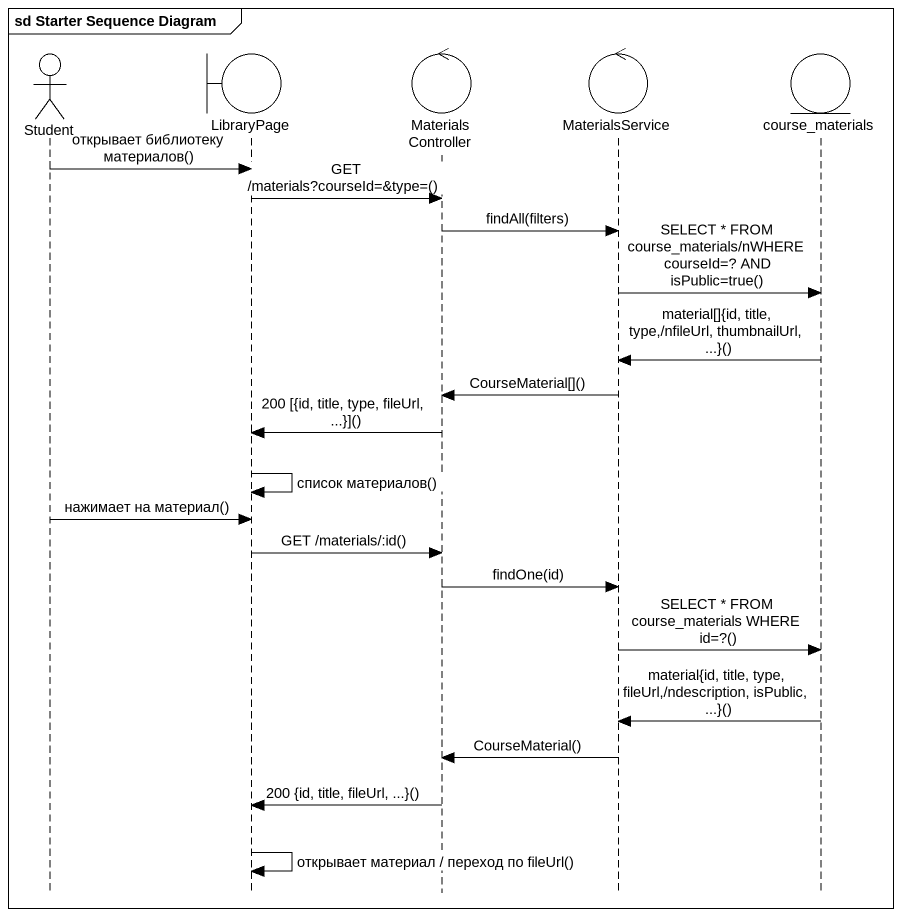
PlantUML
@startuml
mainframe sd Starter Sequence Diagram
hide footbox
actor Student
boundary LibraryPage
control MaterialsController
control MaterialsService
entity course_materials

Student -> LibraryPage : открывает библиотеку материалов()
LibraryPage -> MaterialsController : GET /materials?courseId=&type=()
MaterialsController -> MaterialsService : findAll(filters)
MaterialsService -> course_materials : SELECT * FROM course_materials/nWHERE courseId=? AND isPublic=true()
course_materials -> MaterialsService : material[]{id, title, type,/nfileUrl, thumbnailUrl, ...}()
MaterialsService -> MaterialsController : CourseMaterial[]()
MaterialsController -> LibraryPage : 200 [{id, title, type, fileUrl, ...}]()
LibraryPage -> LibraryPage : список материалов()
Student -> LibraryPage : нажимает на материал()
LibraryPage -> MaterialsController : GET /materials/:id()
MaterialsController -> MaterialsService : findOne(id)
MaterialsService -> course_materials : SELECT * FROM course_materials WHERE id=?()
course_materials -> MaterialsService : material{id, title, type, fileUrl,/ndescription, isPublic, ...}()
MaterialsService -> MaterialsController : CourseMaterial()
MaterialsController -> LibraryPage : 200 {id, title, fileUrl, ...}()
LibraryPage -> LibraryPage : открывает материал / переход по fileUrl()
@enduml
